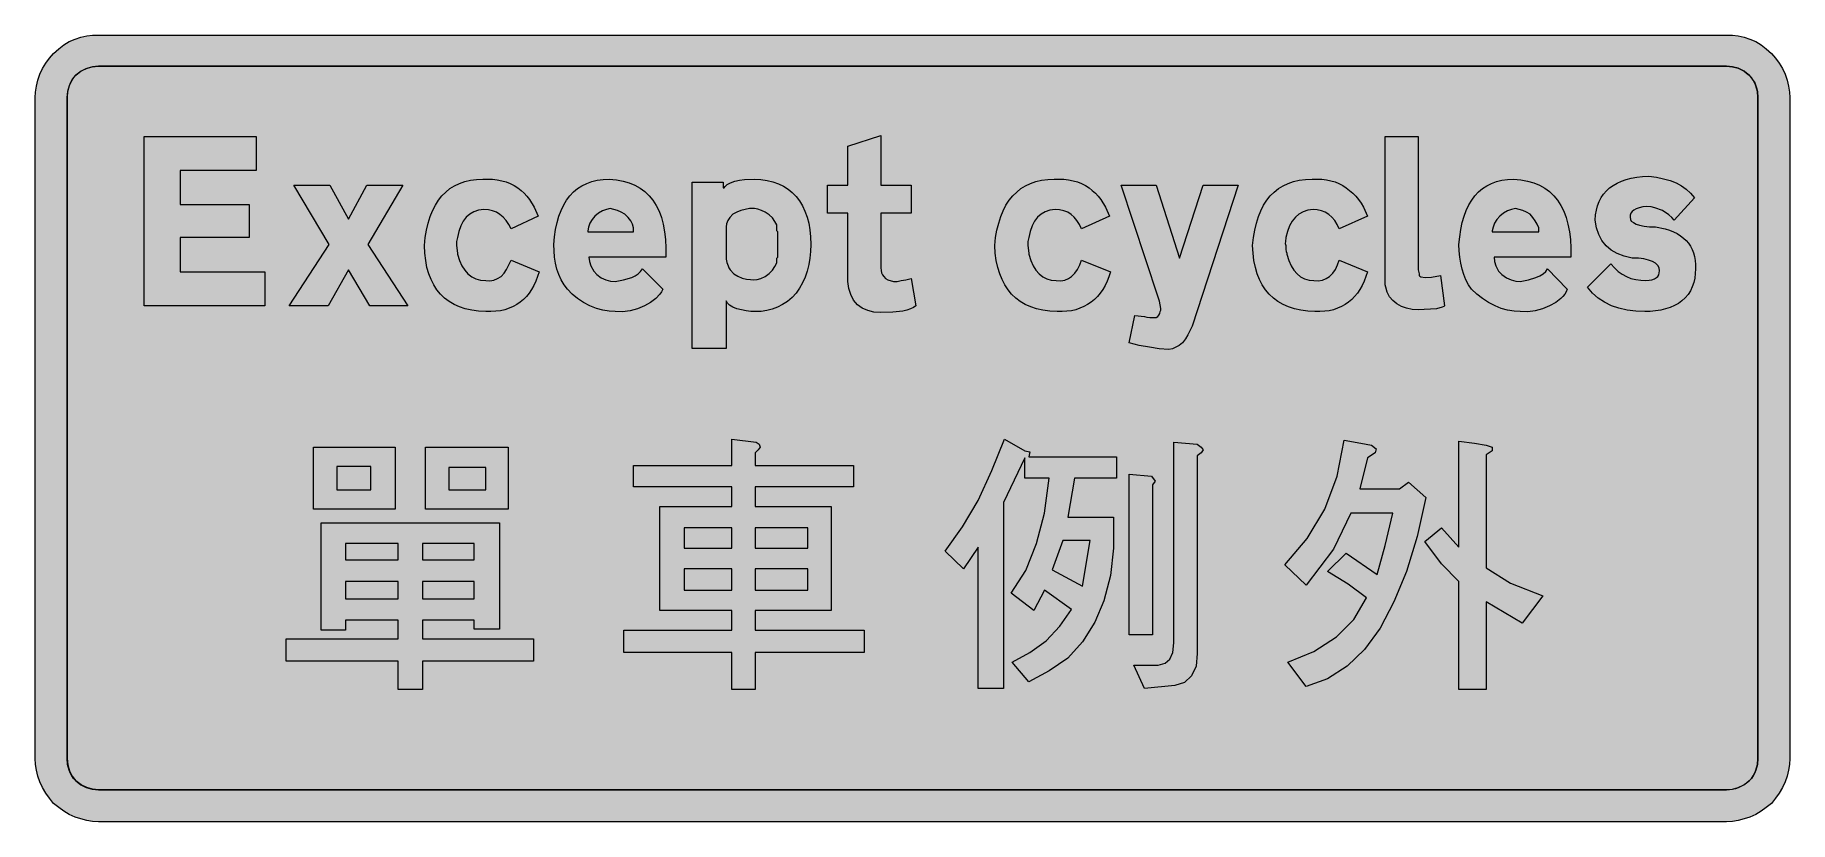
# Model space of a CAD drawing. Header units: metres. Extents: x 14 to 555, y 16 to 258.
import ezdxf

# ---------------------------------------------------------------- set-up
doc = ezdxf.new("R2010")
doc.units = ezdxf.units.M
doc.layers.add('FILL_BLACK_000000', color=7, linetype='Continuous', true_color=0x000000)
doc.layers.add('FILL_WHITE_FFFFFF', color=7, linetype='Continuous', true_color=0xffffff)

msp = doc.modelspace()

# ---------------------------------------------------------------- hatches: boundary and pattern name
at = {"layer": 'FILL_BLACK_000000', "true_color": 0x000000}
h = msp.add_hatch(color=7, dxfattribs=at)
h.dxf.hatch_style = 1
h.paths.add_polyline_path([(29.85, 16.25), (28.05, 16.73), (26.25, 17.34), (24.5, 18.12), (22.84, 19.1), (21.23, 20.25), (19.65, 21.54), (18.36, 23.12), (17.21, 24.73), (16.23, 26.39), (15.45, 28.14), (14.84, 29.94), (14.36, 31.74), (14.06, 33.54), (13.95, 35.34), (13.95, 239.04), (14.06, 240.71), (14.36, 242.53), (14.84, 244.4), (15.45, 246.24), (16.23, 247.98), (17.21, 249.61), (18.36, 251.13), (19.65, 252.54), (21.23, 254), (22.84, 255.24), (24.5, 256.25), (26.25, 257.04), (28.05, 257.61), (29.85, 257.98), (31.65, 258.18), (33.45, 258.24), (535.35, 258.24), (537.15, 258.18), (538.95, 257.98), (540.75, 257.61), (542.55, 257.04), (544.3, 256.25), (545.96, 255.24), (547.57, 254), (549.15, 252.54), (550.44, 251.13), (551.59, 249.61), (552.57, 247.98), (553.35, 246.24), (553.96, 244.4), (554.44, 242.53), (554.74, 240.71), (554.85, 239.04), (554.85, 35.34), (554.74, 33.54), (554.44, 31.74), (553.96, 29.94), (553.35, 28.14), (552.57, 26.39), (551.59, 24.73), (550.44, 23.12), (549.15, 21.54), (547.57, 20.25), (545.96, 19.1), (544.3, 18.12), (542.55, 17.34), (540.75, 16.73), (538.95, 16.25), (537.15, 15.95), (535.35, 15.84), (33.45, 15.84), (31.65, 15.95), (29.85, 16.25)])
h.paths.add_polyline_path([(537.15, 25.91), (538.91, 26.41), (540.62, 27.26), (542.25, 28.44), (542.97, 29.24), (543.56, 30.07), (544.03, 30.91), (544.39, 31.78), (544.82, 33.54), (544.95, 35.34), (544.95, 239.04), (544.82, 240.84), (544.39, 242.6), (544.03, 243.47), (543.56, 244.31), (542.97, 245.14), (542.25, 245.94), (541.52, 246.56), (540.71, 247.1), (538.95, 248.04), (537.15, 248.45), (535.35, 248.64), (33.45, 248.64), (31.65, 248.47), (29.89, 247.96), (28.18, 247.12), (26.55, 245.94), (25.83, 245.14), (25.24, 244.31), (24.77, 243.47), (24.41, 242.6), (23.98, 240.84), (23.85, 239.04), (23.85, 35.34), (24.02, 33.38), (24.52, 31.55), (25.37, 29.9), (26.55, 28.44), (28.01, 27.26), (29.66, 26.41), (31.49, 25.91), (33.45, 25.74), (535.35, 25.74), (537.15, 25.91)], flags=16)
h = msp.add_hatch(color=7, dxfattribs=at)
h.dxf.hatch_style = 1
h.paths.add_polyline_path([(283.95, 212.04), (283.95, 203.34), (274.65, 203.34), (274.65, 186.54), (274.71, 185.7), (274.88, 184.96), (275.16, 184.35), (275.55, 183.84), (276.1, 183.27), (276.82, 182.86), (278.55, 182.34), (279.64, 182.38), (280.95, 182.64), (282.34, 182.83), (283.95, 183.24), (285.45, 174.84), (284.69, 174.32), (283.76, 173.88), (282.67, 173.52), (281.4, 173.23), (278.36, 172.86), (274.65, 172.74), (272.51, 172.9), (270.6, 173.38), (268.91, 174.13), (267.45, 175.14), (266.26, 176.6), (265.39, 178.29), (264.79, 180.2), (264.45, 182.34), (264.45, 203.34), (258.15, 203.34), (258.15, 212.04), (264.45, 212.04), (264.45, 224.04), (274.65, 227.34), (274.65, 212.04), (283.95, 212.04)])
h = msp.add_hatch(color=7, dxfattribs=at)
h.dxf.hatch_style = 1
h.paths.add_polyline_path([(58.65, 185.34), (84.75, 185.34), (84.75, 174.84), (47.55, 174.84), (47.55, 227.04), (82.05, 227.04), (82.05, 216.54), (58.65, 216.54), (58.65, 206.04), (79.95, 206.04), (79.95, 195.84), (58.65, 195.84), (58.65, 185.34)])
h = msp.add_hatch(color=7, dxfattribs=at)
h.dxf.hatch_style = 1
h.paths.add_polyline_path([(440.25, 186.24), (440.25, 185.94), (440.55, 184.74), (440.55, 184.44), (440.55, 184.14), (440.75, 183.93), (441.12, 183.76), (442.39, 183.58), (444.39, 183.68), (447.15, 184.14), (448.35, 174.84), (448.19, 174.61), (447.71, 174.39), (445.95, 173.94), (440.25, 173.64), (438.46, 173.75), (436.72, 174.09), (435.1, 174.65), (433.65, 175.44), (432.42, 176.45), (431.44, 177.65), (430.74, 179.03), (430.35, 180.54), (430.09, 181.29), (430.05, 182.04), (430.05, 182.64), (430.05, 182.94), (430.05, 227.04), (440.25, 227.04), (440.25, 186.24)])
h = msp.add_hatch(color=7, dxfattribs=at)
h.dxf.hatch_style = 1
h.paths.add_polyline_path([(127.35, 212.04), (116.55, 193.74), (128.85, 174.84), (117.15, 174.84), (110.55, 185.94), (104.25, 174.84), (92.25, 174.84), (104.55, 193.74), (93.75, 212.04), (104.85, 212.04), (110.55, 201.54), (116.25, 212.04), (127.35, 212.04)])
h = msp.add_hatch(color=7, dxfattribs=at)
h.dxf.hatch_style = 1
h.paths.add_polyline_path([(153.5, 213.9), (154.99, 213.84), (156.42, 213.67), (157.8, 213.39), (159.12, 213), (160.39, 212.49), (161.6, 211.87), (162.75, 211.14), (163.73, 210.41), (164.66, 209.57), (165.53, 208.62), (166.35, 207.58), (167.81, 205.19), (169.05, 202.44), (160.65, 198.54), (159.93, 199.92), (159.13, 201.12), (158.23, 202.15), (157.24, 203), (156.15, 203.67), (154.95, 204.15), (153.66, 204.44), (152.25, 204.54), (150.65, 204.3), (149.21, 203.81), (147.95, 203.08), (146.85, 202.1), (145.92, 200.89), (145.16, 199.44), (144.57, 197.75), (144.15, 195.84), (143.89, 194.64), (143.85, 193.44), (144.15, 191.04), (144.15, 190.74), (144.77, 188.84), (145.51, 187.2), (146.38, 185.8), (147.37, 184.66), (148.52, 183.78), (149.8, 183.15), (151.25, 182.77), (152.85, 182.64), (154.15, 182.57), (155.36, 182.79), (156.52, 183.23), (157.65, 183.84), (158.5, 184.85), (159.26, 186.05), (160.65, 188.94), (169.35, 185.34), (168.31, 182.39), (167.68, 181.06), (166.98, 179.83), (166.21, 178.7), (165.37, 177.68), (164.45, 176.75), (163.46, 175.93), (162.4, 175.21), (161.26, 174.59), (160.05, 174.07), (158.76, 173.65), (157.4, 173.34), (155.96, 173.14), (154.44, 173.04), (152.85, 173.04), (150.61, 173.17), (148.52, 173.46), (146.56, 173.9), (144.75, 174.5), (143.08, 175.25), (141.54, 176.15), (140.15, 177.2), (138.9, 178.4), (137.79, 179.76), (136.82, 181.26), (135.99, 182.92), (135.3, 184.73), (134.75, 186.68), (134.34, 188.79), (134.08, 191.04), (133.95, 193.44), (134.23, 195.89), (134.62, 198.19), (135.13, 200.34), (135.75, 202.32), (136.48, 204.15), (137.32, 205.83), (138.28, 207.34), (139.35, 208.7), (140.53, 209.9), (141.82, 210.94), (143.23, 211.83), (144.75, 212.55), (146.38, 213.11), (148.12, 213.52), (149.98, 213.76), (151.95, 213.84), (153.5, 213.9)])
h = msp.add_hatch(color=7, dxfattribs=at)
h.dxf.hatch_style = 1
h.paths.add_polyline_path([(184.84, 188.49), (185.25, 187.14), (186.15, 185.56), (187.05, 184.44), (188.45, 183.48), (189.9, 182.83), (191.35, 182.46), (192.75, 182.34), (195.3, 182.83), (197.85, 183.54), (198.91, 184.05), (199.84, 184.66), (200.59, 185.4), (201.15, 186.24), (207.45, 179.94), (207.06, 179.17), (206.56, 178.43), (205.27, 177.05), (203.65, 175.85), (201.75, 174.84), (199.63, 173.88), (197.36, 173.26), (195.04, 172.98), (192.75, 173.04), (190.9, 173.15), (188.96, 173.49), (186.97, 174.05), (184.95, 174.84), (182.99, 175.85), (181.16, 177.05), (179.51, 178.43), (178.05, 179.94), (177.01, 181.35), (176.13, 182.86), (175.4, 184.46), (174.82, 186.16), (174.39, 187.95), (174.08, 189.81), (173.91, 191.74), (173.85, 193.74), (174.07, 196.14), (174.41, 198.39), (174.86, 200.5), (175.42, 202.45), (176.1, 204.25), (176.89, 205.9), (177.79, 207.4), (178.8, 208.74), (179.92, 209.93), (181.16, 210.96), (182.51, 211.84), (183.97, 212.56), (185.55, 213.12), (187.24, 213.52), (189.04, 213.76), (190.95, 213.84), (193.13, 213.64), (195.17, 213.26), (197.06, 212.71), (198.82, 211.99), (200.42, 211.09), (201.89, 210.02), (203.2, 208.77), (204.37, 207.35), (205.4, 205.76), (206.27, 204), (207, 202.07), (207.57, 199.96), (208, 197.68), (208.27, 195.24), (208.39, 192.62), (208.35, 189.84), (184.65, 189.84), (184.84, 188.49)])
h.paths.add_polyline_path([(198.45, 197.94), (198.45, 198.54), (198.45, 198.84), (198.11, 199.96), (197.55, 201.05), (196.76, 202.09), (195.75, 203.04), (194.62, 203.66), (193.5, 204.16), (192.37, 204.56), (191.25, 204.84), (190.08, 204.55), (188.85, 204.09), (187.62, 203.41), (186.45, 202.44), (185.62, 201.44), (184.95, 200.3), (184.51, 199.11), (184.35, 197.94), (184.35, 197.64), (198.45, 197.64), (198.45, 197.94)], flags=16)
h = msp.add_hatch(color=7, dxfattribs=at)
h.dxf.hatch_style = 1
h.paths.add_polyline_path([(252.77, 189.54), (252.42, 187.52), (251.92, 185.56), (251.29, 183.7), (250.52, 181.93), (249.6, 180.27), (248.55, 178.74), (247.26, 177.38), (245.86, 176.2), (244.38, 175.22), (242.81, 174.43), (241.18, 173.82), (239.48, 173.38), (237.73, 173.12), (235.95, 173.04), (234.55, 173.1), (233.1, 173.26), (231.65, 173.55), (230.25, 173.94), (229.02, 174.44), (228.04, 175.03), (227.34, 175.67), (226.95, 176.34), (226.95, 161.64), (216.45, 161.64), (216.45, 212.94), (226.05, 212.94), (226.05, 211.14), (226.35, 211.14), (226.7, 211.64), (227.32, 212.19), (228.29, 212.74), (229.65, 213.24), (231.09, 213.59), (232.65, 213.76), (235.65, 213.84), (237.67, 213.75), (239.58, 213.49), (241.38, 213.06), (243.05, 212.47), (244.6, 211.72), (246.03, 210.8), (247.34, 209.73), (248.51, 208.51), (249.56, 207.15), (250.47, 205.64), (251.25, 203.99), (251.89, 202.2), (252.4, 200.27), (252.76, 198.22), (252.98, 196.04), (253.05, 193.74), (252.98, 191.62), (252.77, 189.54)])
h.paths.add_polyline_path([(236.47, 182.94), (237.66, 183.28), (238.95, 183.84), (240.19, 184.79), (241.2, 185.83), (241.99, 186.92), (242.55, 188.04), (242.55, 188.34), (242.55, 189.54), (242.85, 189.84), (242.85, 197.64), (242.55, 197.94), (242.55, 199.44), (242.55, 199.74), (241.99, 200.86), (241.2, 201.91), (240.19, 202.86), (238.95, 203.64), (237.83, 204.21), (236.74, 204.58), (235.7, 204.78), (234.75, 204.84), (234.15, 204.84), (232.8, 204.56), (231.49, 204.16), (230.23, 203.66), (229.05, 203.04), (228.09, 202.09), (227.44, 201.09), (227.07, 200.09), (226.95, 199.14), (226.95, 189.24), (227.14, 188.19), (227.55, 187.14), (227.83, 186.51), (228.22, 185.94), (229.35, 184.74), (230.57, 183.95), (231.9, 183.39), (233.23, 183.05), (234.45, 182.94), (235.41, 182.83), (236.47, 182.94)], flags=16)
h = msp.add_hatch(color=7, dxfattribs=at)
h.dxf.hatch_style = 1
h.paths.add_polyline_path([(329.6, 213.9), (331.09, 213.84), (332.52, 213.67), (333.9, 213.39), (335.22, 213), (336.49, 212.49), (337.7, 211.87), (338.85, 211.14), (339.83, 210.41), (340.76, 209.57), (341.63, 208.62), (342.45, 207.58), (343.91, 205.19), (345.15, 202.44), (336.45, 198.54), (335.83, 199.92), (335.1, 201.12), (334.26, 202.15), (333.3, 203), (332.23, 203.67), (331.05, 204.15), (329.76, 204.44), (328.35, 204.54), (326.75, 204.3), (325.31, 203.81), (324.05, 203.08), (322.95, 202.1), (322.02, 200.89), (321.26, 199.44), (320.67, 197.75), (320.25, 195.84), (319.99, 194.64), (319.95, 193.44), (320.25, 191.04), (320.25, 190.74), (320.87, 188.84), (321.6, 187.2), (322.46, 185.8), (323.44, 184.66), (324.54, 183.78), (325.78, 183.15), (327.14, 182.77), (328.65, 182.64), (330.12, 182.57), (331.39, 182.79), (332.49, 183.23), (333.45, 183.84), (334.47, 184.85), (335.29, 186.05), (335.94, 187.43), (336.45, 188.94), (345.45, 185.34), (344.96, 183.81), (344.4, 182.39), (343.76, 181.06), (343.04, 179.83), (342.25, 178.7), (341.39, 177.68), (340.46, 176.75), (339.45, 175.93), (338.37, 175.21), (337.23, 174.59), (336.02, 174.07), (334.73, 173.65), (333.39, 173.34), (331.97, 173.14), (330.49, 173.04), (328.95, 173.04), (326.71, 173.17), (324.62, 173.46), (322.66, 173.9), (320.85, 174.5), (319.17, 175.25), (317.63, 176.15), (316.23, 177.2), (314.96, 178.4), (313.84, 179.76), (312.85, 181.26), (311.99, 182.92), (311.27, 184.73), (310.69, 186.68), (310.24, 188.79), (309.93, 191.04), (309.75, 193.44), (310.03, 195.89), (310.44, 198.19), (310.96, 200.34), (311.6, 202.32), (312.35, 204.15), (313.22, 205.83), (314.2, 207.34), (315.3, 208.7), (316.51, 209.9), (317.83, 210.94), (319.26, 211.83), (320.8, 212.55), (322.45, 213.11), (324.21, 213.52), (326.08, 213.76), (328.05, 213.84), (329.6, 213.9)])
h = msp.add_hatch(color=7, dxfattribs=at)
h.dxf.hatch_style = 1
h.paths.add_polyline_path([(370.65, 168.54), (369.26, 165.88), (368.5, 164.62), (367.65, 163.44), (366.57, 162.65), (365.55, 162.05), (364.53, 161.63), (363.45, 161.34), (360.47, 161.63), (357.41, 162.05), (354.3, 162.65), (351.15, 163.44), (352.95, 171.84), (355.95, 171.54), (356.68, 171.37), (357.53, 171.28), (359.55, 171.24), (359.99, 171.52), (360.37, 171.91), (360.65, 172.42), (360.75, 173.04), (360.92, 173.49), (360.98, 173.98), (360.75, 175.14), (360.56, 176.23), (360.15, 177.54), (348.75, 212.04), (359.55, 212.04), (366.75, 189.54), (373.95, 212.04), (384.75, 212.04), (370.65, 168.54)])
h = msp.add_hatch(color=7, dxfattribs=at)
h.dxf.hatch_style = 1
h.paths.add_polyline_path([(409.1, 213.9), (410.58, 213.84), (412.01, 213.67), (413.36, 213.39), (414.65, 213), (415.86, 212.49), (417, 211.87), (418.05, 211.14), (419.13, 210.41), (420.14, 209.57), (421.06, 208.62), (421.91, 207.58), (422.69, 206.43), (423.41, 205.19), (424.65, 202.44), (415.95, 198.54), (415.32, 199.92), (414.56, 201.12), (413.68, 202.15), (412.69, 203), (411.6, 203.67), (410.42, 204.15), (409.17, 204.44), (407.85, 204.54), (406.25, 204.3), (404.81, 203.81), (403.53, 203.08), (402.41, 202.1), (401.45, 200.89), (400.64, 199.44), (399.97, 197.75), (399.45, 195.84), (399.34, 194.64), (399.32, 194.07), (399.45, 193.44), (399.49, 192.24), (399.58, 191.58), (399.75, 191.04), (399.75, 190.74), (400.37, 188.84), (401.1, 187.2), (401.96, 185.8), (402.94, 184.66), (404.04, 183.78), (405.28, 183.15), (406.64, 182.77), (408.15, 182.64), (409.49, 182.57), (410.77, 182.79), (411.95, 183.23), (412.95, 183.84), (413.97, 184.85), (414.79, 186.05), (415.44, 187.43), (415.95, 188.94), (424.65, 185.34), (423.61, 182.39), (422.98, 181.06), (422.29, 179.83), (421.52, 178.7), (420.68, 177.68), (419.78, 176.75), (418.8, 175.93), (417.75, 175.21), (416.63, 174.59), (415.45, 174.07), (414.19, 173.65), (412.86, 173.34), (411.46, 173.14), (409.99, 173.04), (408.45, 173.04), (406.21, 173.17), (404.11, 173.46), (402.14, 173.9), (400.3, 174.5), (398.61, 175.25), (397.05, 176.15), (395.63, 177.2), (394.35, 178.4), (393.21, 179.76), (392.21, 181.26), (391.36, 182.92), (390.65, 184.73), (390.08, 186.68), (389.66, 188.79), (389.38, 191.04), (389.25, 193.44), (389.53, 195.89), (389.93, 198.19), (390.43, 200.34), (391.05, 202.32), (391.79, 204.15), (392.64, 205.83), (393.61, 207.34), (394.69, 208.7), (395.88, 209.9), (397.2, 210.94), (398.63, 211.83), (400.18, 212.55), (401.84, 213.11), (403.63, 213.52), (405.53, 213.76), (407.55, 213.84), (409.1, 213.9)])
h = msp.add_hatch(color=7, dxfattribs=at)
h.dxf.hatch_style = 1
h.paths.add_polyline_path([(463.84, 188.49), (464.25, 187.14), (464.57, 186.3), (465.04, 185.56), (466.05, 184.44), (467.45, 183.48), (468.9, 182.83), (470.35, 182.46), (471.75, 182.34), (474.26, 182.83), (476.55, 183.54), (477.79, 184.05), (478.8, 184.66), (479.59, 185.4), (480.15, 186.24), (486.15, 179.94), (485.86, 179.17), (485.43, 178.43), (484.89, 177.72), (484.24, 177.05), (482.65, 175.85), (480.75, 174.84), (478.63, 173.88), (476.36, 173.26), (474.04, 172.98), (471.75, 173.04), (469.86, 173.15), (467.85, 173.49), (465.84, 174.05), (463.95, 174.84), (461.98, 175.85), (460.12, 177.05), (458.38, 178.43), (456.75, 179.94), (455.81, 181.35), (455, 182.86), (454.33, 184.46), (453.79, 186.16), (453.37, 187.95), (453.08, 189.81), (452.91, 191.74), (452.85, 193.74), (453.07, 196.14), (453.41, 198.39), (453.86, 200.5), (454.42, 202.45), (455.09, 204.25), (455.87, 205.9), (456.76, 207.4), (457.76, 208.74), (458.87, 209.93), (460.09, 210.96), (461.42, 211.84), (462.85, 212.56), (464.39, 213.12), (466.04, 213.52), (467.79, 213.76), (469.65, 213.84), (471.88, 213.64), (473.95, 213.26), (475.88, 212.71), (477.65, 211.99), (479.27, 211.09), (480.73, 210.02), (482.05, 208.77), (483.22, 207.35), (484.25, 205.76), (485.12, 204), (485.86, 202.07), (486.44, 199.96), (486.88, 197.68), (487.18, 195.24), (487.34, 192.62), (487.35, 189.84), (463.65, 189.84), (463.84, 188.49)])
h.paths.add_polyline_path([(477.45, 197.94), (477.45, 198.54), (477.45, 198.84), (476.94, 199.96), (476.32, 201.05), (475.59, 202.09), (474.75, 203.04), (473.62, 203.66), (472.5, 204.16), (471.37, 204.56), (470.25, 204.84), (469.08, 204.55), (467.85, 204.09), (466.62, 203.41), (465.45, 202.44), (464.48, 201.44), (463.8, 200.3), (463.34, 199.11), (463.05, 197.94), (463.05, 197.64), (477.45, 197.64), (477.45, 197.94)], flags=16)
h = msp.add_hatch(color=7, dxfattribs=at)
h.dxf.hatch_style = 1
h.paths.add_polyline_path([(525.69, 184.79), (525.52, 183.39), (525.21, 182.03), (524.77, 180.73), (524.2, 179.5), (523.47, 178.35), (522.59, 177.29), (521.55, 176.34), (520.47, 175.6), (519.26, 174.94), (517.94, 174.37), (516.52, 173.9), (515.02, 173.53), (513.45, 173.26), (511.82, 173.1), (510.15, 173.04), (507.31, 173.15), (504.64, 173.49), (502.15, 174.07), (499.84, 174.88), (497.71, 175.93), (495.76, 177.22), (494.01, 178.75), (492.45, 180.54), (499.65, 187.74), (500.78, 186.5), (501.94, 185.45), (503.15, 184.58), (504.45, 183.84), (505.85, 183.27), (507.34, 182.9), (508.88, 182.7), (510.45, 182.64), (511.47, 182.7), (512.32, 182.86), (513.07, 183.15), (513.75, 183.54), (514.14, 183.87), (514.42, 184.36), (514.59, 184.97), (514.65, 185.64), (514.51, 186.5), (514.1, 187.26), (513.42, 187.93), (512.47, 188.49), (511.28, 188.94), (509.84, 189.27), (508.16, 189.47), (506.25, 189.54), (503.8, 190.12), (501.64, 190.95), (499.77, 192.03), (498.19, 193.36), (496.9, 194.95), (495.91, 196.8), (495.23, 198.89), (494.85, 201.24), (494.97, 202.82), (495.21, 204.31), (495.58, 205.69), (496.08, 206.98), (496.69, 208.17), (497.43, 209.26), (498.29, 210.25), (499.27, 211.14), (500.38, 211.93), (501.59, 212.63), (502.93, 213.23), (504.38, 213.73), (505.95, 214.13), (507.64, 214.43), (509.44, 214.63), (511.35, 214.74), (513.73, 214.44), (515.92, 214), (517.92, 213.42), (519.75, 212.68), (521.41, 211.78), (522.91, 210.73), (524.25, 209.52), (525.45, 208.14), (519.15, 201.24), (518.42, 202.09), (517.57, 202.85), (515.55, 204.24), (513.26, 205.06), (512.05, 205.34), (510.75, 205.44), (509.48, 205.29), (508.39, 205.05), (507.48, 204.74), (506.74, 204.35), (506.18, 203.9), (505.81, 203.37), (505.64, 202.79), (505.65, 202.14), (505.69, 201.43), (505.95, 200.94), (506.59, 200.49), (507.45, 200.04), (508.51, 199.65), (509.89, 199.36), (511.54, 199.2), (513.45, 199.14), (516.4, 198.54), (517.73, 198.12), (518.96, 197.63), (520.09, 197.07), (521.11, 196.43), (522.04, 195.72), (522.86, 194.94), (523.58, 194.09), (524.2, 193.17), (524.72, 192.18), (525.14, 191.12), (525.45, 190), (525.65, 188.81), (525.75, 187.56), (525.75, 186.24), (525.69, 184.79)])
h = msp.add_hatch(color=7, dxfattribs=at)
h.dxf.hatch_style = 1
h.paths.add_polyline_path([(124.95, 112.14), (99.75, 112.14), (99.75, 131.34), (124.95, 131.34), (124.95, 112.14)])
h.paths.add_polyline_path([(117.45, 125.34), (106.95, 125.34), (106.95, 118.14), (117.45, 118.14), (117.45, 125.34)], flags=16)
h = msp.add_hatch(color=7, dxfattribs=at)
h.dxf.hatch_style = 1
h.paths.add_polyline_path([(159.75, 112.14), (134.25, 112.14), (134.25, 131.34), (159.75, 131.34), (159.75, 112.14)])
h.paths.add_polyline_path([(152.85, 125.04), (141.45, 125.04), (141.45, 118.14), (152.85, 118.14), (152.85, 125.04)], flags=16)
h = msp.add_hatch(color=7, dxfattribs=at)
h.dxf.hatch_style = 1
h.paths.add_polyline_path([(237.45, 131.34), (236.85, 130.44), (235.95, 129.54), (235.95, 125.64), (266.25, 125.64), (266.25, 119.04), (235.95, 119.04), (235.95, 113.04), (259.35, 113.04), (259.35, 80.94), (235.95, 80.94), (235.95, 74.94), (269.55, 74.94), (269.55, 68.04), (235.95, 68.04), (235.95, 56.64), (228.75, 56.64), (228.75, 68.04), (195.45, 68.04), (195.45, 74.94), (228.75, 74.94), (228.75, 80.94), (206.55, 80.94), (206.55, 113.04), (228.75, 113.04), (228.75, 119.04), (198.45, 119.04), (198.45, 125.64), (228.75, 125.64), (228.75, 133.74), (236.25, 132.84), (237.15, 132.24), (237.45, 131.34)])
h.paths.add_polyline_path([(228.75, 100.14), (228.75, 106.44), (214.05, 106.44), (214.05, 100.14), (228.75, 100.14)], flags=16)
h.paths.add_polyline_path([(214.05, 87.24), (228.75, 87.24), (228.75, 93.84), (214.05, 93.84), (214.05, 87.24)], flags=16)
h.paths.add_polyline_path([(235.95, 106.44), (235.95, 100.14), (252.15, 100.14), (252.15, 106.44), (235.95, 106.44)], flags=16)
h.paths.add_polyline_path([(252.15, 93.84), (235.95, 93.84), (235.95, 87.24), (252.15, 87.24), (252.15, 93.84)], flags=16)
h = msp.add_hatch(color=7, dxfattribs=at)
h.dxf.hatch_style = 1
h.paths.add_polyline_path([(304.65, 114.84), (308.85, 124.14), (312.75, 133.74), (319.05, 130.14), (320.55, 129.84), (320.25, 128.34), (347.25, 128.34), (347.25, 121.74), (334.35, 121.74), (332.25, 109.74), (346.35, 109.74), (346.35, 100.14), (345.45, 91.74), (343.35, 83.94), (340.65, 77.34), (336.75, 71.34), (332.25, 66.24), (326.55, 62.34), (320.25, 59.04), (315.15, 65.04), (320.55, 68.04), (325.65, 71.64), (329.85, 76.14), (333.45, 81.24), (325.05, 87.24), (321.75, 80.94), (314.85, 86.34), (319.35, 93.24), (322.65, 101.64), (325.05, 110.94), (326.55, 121.74), (319.05, 121.74), (319.05, 128.04), (312.45, 114.24), (312.45, 56.94), (304.65, 56.94), (304.65, 100.44), (300.15, 93.84), (294.45, 99.24), (299.85, 106.74), (304.65, 114.84)])
h.paths.add_polyline_path([(336.75, 88.44), (339.15, 102.54), (330.75, 102.54), (327.45, 93.54), (336.75, 88.44)], flags=16)
h = msp.add_hatch(color=7, dxfattribs=at)
h.dxf.hatch_style = 1
h.paths.add_polyline_path([(372.15, 132.24), (373.35, 131.34), (373.95, 130.44), (373.35, 129.54), (372.15, 128.64), (372.15, 67.74), (371.85, 63.84), (370.35, 60.84), (368.25, 58.74), (365.25, 57.84), (355.95, 56.94), (352.65, 64.14), (360.15, 64.14), (362.25, 64.74), (363.75, 65.94), (364.65, 68.04), (364.95, 71.04), (364.95, 132.84), (372.15, 132.24)])
h = msp.add_hatch(color=7, dxfattribs=at)
h.dxf.hatch_style = 1
h.paths.add_polyline_path([(425.85, 131.94), (427.35, 130.74), (427.05, 129.54), (424.65, 128.04), (422.25, 118.44), (434.55, 118.44), (437.25, 120.54), (442.65, 115.74), (439.95, 103.74), (436.65, 92.94), (432.75, 83.64), (428.55, 75.54), (423.75, 68.94), (418.35, 63.84), (412.35, 59.94), (405.75, 57.54), (400.05, 65.04), (408.15, 68.34), (415.05, 72.84), (420.45, 78.24), (424.35, 84.84), (418.65, 89.04), (412.35, 92.94), (418.05, 98.64), (427.65, 92.04), (430.05, 101.04), (432.45, 110.94), (419.55, 110.94), (414.15, 99.84), (405.75, 88.74), (399.15, 95.04), (406.05, 103.14), (411.45, 112.14), (415.35, 122.34), (417.45, 133.44), (422.55, 132.54), (425.85, 131.94)])
h = msp.add_hatch(color=7, dxfattribs=at)
h.dxf.hatch_style = 1
h.paths.add_polyline_path([(461.25, 131.94), (463.05, 131.34), (463.05, 130.14), (461.25, 128.94), (461.25, 94.14), (468.75, 89.34), (478.65, 85.44), (472.35, 77.04), (461.25, 83.64), (461.25, 56.64), (452.85, 56.64), (452.85, 89.94), (447.45, 95.34), (442.35, 102.24), (447.45, 106.44), (452.85, 100.44), (452.85, 133.14), (457.65, 132.54), (461.25, 131.94)])
h = msp.add_hatch(color=7, dxfattribs=at)
h.dxf.hatch_style = 1
h.paths.add_polyline_path([(358.05, 122.34), (359.25, 120.84), (358.35, 119.64), (358.35, 73.44), (351.15, 73.44), (351.15, 122.94), (358.05, 122.34)])
h = msp.add_hatch(color=7, dxfattribs=at)
h.dxf.hatch_style = 1
h.paths.add_polyline_path([(149.25, 77.94), (133.35, 77.94), (133.35, 72.24), (167.55, 72.24), (167.55, 65.34), (133.35, 65.34), (133.35, 56.64), (125.85, 56.64), (125.85, 65.34), (91.35, 65.34), (91.35, 72.24), (125.85, 72.24), (125.85, 77.94), (109.65, 77.94), (109.65, 74.94), (102.15, 74.94), (102.15, 107.94), (157.05, 107.94), (157.05, 75.24), (149.25, 75.24), (149.25, 77.94)])
h.paths.add_polyline_path([(149.25, 96.54), (149.25, 101.64), (133.35, 101.64), (133.35, 96.54), (149.25, 96.54)], flags=16)
h.paths.add_polyline_path([(133.35, 84.54), (149.25, 84.54), (149.25, 89.94), (133.35, 89.94), (133.35, 84.54)], flags=16)
h.paths.add_polyline_path([(109.65, 101.64), (109.65, 96.54), (125.85, 96.54), (125.85, 101.64), (109.65, 101.64)], flags=16)
h.paths.add_polyline_path([(125.85, 89.94), (109.65, 89.94), (109.65, 84.54), (125.85, 84.54), (125.85, 89.94)], flags=16)
at = {"layer": 'FILL_WHITE_FFFFFF', "true_color": 0xffffff}
h = msp.add_hatch(color=7, dxfattribs=at)
h.dxf.hatch_style = 1
h.paths.add_polyline_path([(535.35, 248.64), (537.15, 248.45), (538.95, 248.04), (540.71, 247.1), (541.52, 246.56), (542.25, 245.94), (543.52, 244.29), (544.02, 243.49), (544.35, 242.64), (544.7, 241.74), (544.87, 240.84), (544.95, 239.04), (544.95, 35.34), (544.82, 33.54), (544.39, 31.78), (544.03, 30.91), (543.56, 30.07), (542.97, 29.24), (542.25, 28.44), (541.52, 27.82), (540.71, 27.28), (538.95, 26.34), (538.05, 25.99), (537.15, 25.81), (535.35, 25.74), (33.45, 25.74), (31.65, 25.91), (29.89, 26.41), (28.18, 27.26), (26.55, 28.44), (25.83, 29.24), (25.24, 30.07), (24.77, 30.91), (24.41, 31.78), (23.98, 33.54), (23.85, 35.34), (23.85, 239.04), (24.02, 240.88), (24.52, 242.71), (25.37, 244.44), (25.92, 245.23), (26.55, 245.94), (28.01, 247.12), (29.66, 247.96), (31.49, 248.47), (33.45, 248.64), (535.35, 248.64)])

# ---------------------------------------------------------------- linework, layer by layer
at = {"layer": 'FILL_BLACK_000000', "lineweight": 0, "true_color": 0x000000}
for points in [[(29.85, 16.25), (28.05, 16.73), (26.25, 17.34), (24.5, 18.12), (22.84, 19.1), (21.23, 20.25), (19.65, 21.54), (18.36, 23.12), (17.21, 24.73), (16.23, 26.39), (15.45, 28.14), (14.84, 29.94), (14.36, 31.74), (14.06, 33.54), (13.95, 35.34), (13.95, 239.04), (14.06, 240.71), (14.36, 242.53), (14.84, 244.4), (15.45, 246.24), (16.23, 247.98), (17.21, 249.61), (18.36, 251.13), (19.65, 252.54), (21.23, 254), (22.84, 255.24), (24.5, 256.25), (26.25, 257.04), (28.05, 257.61), (29.85, 257.98), (31.65, 258.18), (33.45, 258.24), (535.35, 258.24), (537.15, 258.18), (538.95, 257.98), (540.75, 257.61), (542.55, 257.04), (544.3, 256.25), (545.96, 255.24), (547.57, 254), (549.15, 252.54), (550.44, 251.13), (551.59, 249.61), (552.57, 247.98), (553.35, 246.24), (553.96, 244.4), (554.44, 242.53), (554.74, 240.71), (554.85, 239.04), (554.85, 35.34), (554.74, 33.54), (554.44, 31.74), (553.96, 29.94), (553.35, 28.14), (552.57, 26.39), (551.59, 24.73), (550.44, 23.12), (549.15, 21.54), (547.57, 20.25), (545.96, 19.1), (544.3, 18.12), (542.55, 17.34), (540.75, 16.73), (538.95, 16.25), (537.15, 15.95), (535.35, 15.84), (33.45, 15.84), (31.65, 15.95)], [(537.15, 25.91), (538.91, 26.41), (540.62, 27.26), (542.25, 28.44), (542.97, 29.24), (543.56, 30.07), (544.03, 30.91), (544.39, 31.78), (544.82, 33.54), (544.95, 35.34), (544.95, 239.04), (544.82, 240.84), (544.39, 242.6), (544.03, 243.47), (543.56, 244.31), (542.97, 245.14), (542.25, 245.94), (541.52, 246.56), (540.71, 247.1), (538.95, 248.04), (537.15, 248.45), (535.35, 248.64), (33.45, 248.64), (31.65, 248.47), (29.89, 247.96), (28.18, 247.12), (26.55, 245.94), (25.83, 245.14), (25.24, 244.31), (24.77, 243.47), (24.41, 242.6), (23.98, 240.84), (23.85, 239.04), (23.85, 35.34), (24.02, 33.38), (24.52, 31.55), (25.37, 29.9), (26.55, 28.44), (28.01, 27.26), (29.66, 26.41), (31.49, 25.91), (33.45, 25.74), (535.35, 25.74)], [(283.95, 212.04), (283.95, 203.34), (274.65, 203.34), (274.65, 186.54), (274.71, 185.7), (274.88, 184.96), (275.16, 184.35), (275.55, 183.84), (276.1, 183.27), (276.82, 182.86), (278.55, 182.34), (279.64, 182.38), (280.95, 182.64), (282.34, 182.83), (283.95, 183.24), (285.45, 174.84), (284.69, 174.32), (283.76, 173.88), (282.67, 173.52), (281.4, 173.23), (278.36, 172.86), (274.65, 172.74), (272.51, 172.9), (270.6, 173.38), (268.91, 174.13), (267.45, 175.14), (266.26, 176.6), (265.39, 178.29), (264.79, 180.2), (264.45, 182.34), (264.45, 203.34), (258.15, 203.34), (258.15, 212.04), (264.45, 212.04), (264.45, 224.04), (274.65, 227.34), (274.65, 212.04)], [(58.65, 185.34), (84.75, 185.34), (84.75, 174.84), (47.55, 174.84), (47.55, 227.04), (82.05, 227.04), (82.05, 216.54), (58.65, 216.54), (58.65, 206.04), (79.95, 206.04), (79.95, 195.84), (58.65, 195.84)], [(440.25, 186.24), (440.25, 185.94), (440.55, 184.74), (440.55, 184.44), (440.55, 184.14), (440.75, 183.93), (441.12, 183.76), (442.39, 183.58), (444.39, 183.68), (447.15, 184.14), (448.35, 174.84), (448.19, 174.61), (447.71, 174.39), (445.95, 173.94), (440.25, 173.64), (438.46, 173.75), (436.72, 174.09), (435.1, 174.65), (433.65, 175.44), (432.42, 176.45), (431.44, 177.65), (430.74, 179.03), (430.35, 180.54), (430.09, 181.29), (430.05, 182.04), (430.05, 182.64), (430.05, 182.94), (430.05, 227.04), (440.25, 227.04)], [(127.35, 212.04), (116.55, 193.74), (128.85, 174.84), (117.15, 174.84), (110.55, 185.94), (104.25, 174.84), (92.25, 174.84), (104.55, 193.74), (93.75, 212.04), (104.85, 212.04), (110.55, 201.54), (116.25, 212.04)], [(153.5, 213.9), (154.99, 213.84), (156.42, 213.67), (157.8, 213.39), (159.12, 213), (160.39, 212.49), (161.6, 211.87), (162.75, 211.14), (163.73, 210.41), (164.66, 209.57), (165.53, 208.62), (166.35, 207.58), (167.81, 205.19), (169.05, 202.44), (160.65, 198.54), (159.93, 199.92), (159.13, 201.12), (158.23, 202.15), (157.24, 203), (156.15, 203.67), (154.95, 204.15), (153.66, 204.44), (152.25, 204.54), (150.65, 204.3), (149.21, 203.81), (147.95, 203.08), (146.85, 202.1), (145.92, 200.89), (145.16, 199.44), (144.57, 197.75), (144.15, 195.84), (143.89, 194.64), (143.85, 193.44), (144.15, 191.04), (144.15, 190.74), (144.77, 188.84), (145.51, 187.2), (146.38, 185.8), (147.37, 184.66), (148.52, 183.78), (149.8, 183.15), (151.25, 182.77), (152.85, 182.64), (154.15, 182.57), (155.36, 182.79), (156.52, 183.23), (157.65, 183.84), (158.5, 184.85), (159.26, 186.05), (160.65, 188.94), (169.35, 185.34), (168.31, 182.39), (167.68, 181.06), (166.98, 179.83), (166.21, 178.7), (165.37, 177.68), (164.45, 176.75), (163.46, 175.93), (162.4, 175.21), (161.26, 174.59), (160.05, 174.07), (158.76, 173.65), (157.4, 173.34), (155.96, 173.14), (154.44, 173.04), (152.85, 173.04), (150.61, 173.17), (148.52, 173.46), (146.56, 173.9), (144.75, 174.5), (143.08, 175.25), (141.54, 176.15), (140.15, 177.2), (138.9, 178.4), (137.79, 179.76), (136.82, 181.26), (135.99, 182.92), (135.3, 184.73), (134.75, 186.68), (134.34, 188.79), (134.08, 191.04), (133.95, 193.44), (134.23, 195.89), (134.62, 198.19), (135.13, 200.34), (135.75, 202.32), (136.48, 204.15), (137.32, 205.83), (138.28, 207.34), (139.35, 208.7), (140.53, 209.9), (141.82, 210.94), (143.23, 211.83), (144.75, 212.55), (146.38, 213.11), (148.12, 213.52), (149.98, 213.76), (151.95, 213.84)], [(184.84, 188.49), (185.25, 187.14), (186.15, 185.56), (187.05, 184.44), (188.45, 183.48), (189.9, 182.83), (191.35, 182.46), (192.75, 182.34), (195.3, 182.83), (197.85, 183.54), (198.91, 184.05), (199.84, 184.66), (200.59, 185.4), (201.15, 186.24), (207.45, 179.94), (207.06, 179.17), (206.56, 178.43), (205.27, 177.05), (203.65, 175.85), (201.75, 174.84), (199.63, 173.88), (197.36, 173.26), (195.04, 172.98), (192.75, 173.04), (190.9, 173.15), (188.96, 173.49), (186.97, 174.05), (184.95, 174.84), (182.99, 175.85), (181.16, 177.05), (179.51, 178.43), (178.05, 179.94), (177.01, 181.35), (176.13, 182.86), (175.4, 184.46), (174.82, 186.16), (174.39, 187.95), (174.08, 189.81), (173.91, 191.74), (173.85, 193.74), (174.07, 196.14), (174.41, 198.39), (174.86, 200.5), (175.42, 202.45), (176.1, 204.25), (176.89, 205.9), (177.79, 207.4), (178.8, 208.74), (179.92, 209.93), (181.16, 210.96), (182.51, 211.84), (183.97, 212.56), (185.55, 213.12), (187.24, 213.52), (189.04, 213.76), (190.95, 213.84), (193.13, 213.64), (195.17, 213.26), (197.06, 212.71), (198.82, 211.99), (200.42, 211.09), (201.89, 210.02), (203.2, 208.77), (204.37, 207.35), (205.4, 205.76), (206.27, 204), (207, 202.07), (207.57, 199.96), (208, 197.68), (208.27, 195.24), (208.39, 192.62), (208.35, 189.84), (184.65, 189.84)], [(252.77, 189.54), (252.42, 187.52), (251.92, 185.56), (251.29, 183.7), (250.52, 181.93), (249.6, 180.27), (248.55, 178.74), (247.26, 177.38), (245.86, 176.2), (244.38, 175.22), (242.81, 174.43), (241.18, 173.82), (239.48, 173.38), (237.73, 173.12), (235.95, 173.04), (234.55, 173.1), (233.1, 173.26), (231.65, 173.55), (230.25, 173.94), (229.02, 174.44), (228.04, 175.03), (227.34, 175.67), (226.95, 176.34), (226.95, 161.64), (216.45, 161.64), (216.45, 212.94), (226.05, 212.94), (226.05, 211.14), (226.35, 211.14), (226.7, 211.64), (227.32, 212.19), (228.29, 212.74), (229.65, 213.24), (231.09, 213.59), (232.65, 213.76), (235.65, 213.84), (237.67, 213.75), (239.58, 213.49), (241.38, 213.06), (243.05, 212.47), (244.6, 211.72), (246.03, 210.8), (247.34, 209.73), (248.51, 208.51), (249.56, 207.15), (250.47, 205.64), (251.25, 203.99), (251.89, 202.2), (252.4, 200.27), (252.76, 198.22), (252.98, 196.04), (253.05, 193.74), (252.98, 191.62)], [(329.6, 213.9), (331.09, 213.84), (332.52, 213.67), (333.9, 213.39), (335.22, 213), (336.49, 212.49), (337.7, 211.87), (338.85, 211.14), (339.83, 210.41), (340.76, 209.57), (341.63, 208.62), (342.45, 207.58), (343.91, 205.19), (345.15, 202.44), (336.45, 198.54), (335.83, 199.92), (335.1, 201.12), (334.26, 202.15), (333.3, 203), (332.23, 203.67), (331.05, 204.15), (329.76, 204.44), (328.35, 204.54), (326.75, 204.3), (325.31, 203.81), (324.05, 203.08), (322.95, 202.1), (322.02, 200.89), (321.26, 199.44), (320.67, 197.75), (320.25, 195.84), (319.99, 194.64), (319.95, 193.44), (320.25, 191.04), (320.25, 190.74), (320.87, 188.84), (321.6, 187.2), (322.46, 185.8), (323.44, 184.66), (324.54, 183.78), (325.78, 183.15), (327.14, 182.77), (328.65, 182.64), (330.12, 182.57), (331.39, 182.79), (332.49, 183.23), (333.45, 183.84), (334.47, 184.85), (335.29, 186.05), (335.94, 187.43), (336.45, 188.94), (345.45, 185.34), (344.96, 183.81), (344.4, 182.39), (343.76, 181.06), (343.04, 179.83), (342.25, 178.7), (341.39, 177.68), (340.46, 176.75), (339.45, 175.93), (338.37, 175.21), (337.23, 174.59), (336.02, 174.07), (334.73, 173.65), (333.39, 173.34), (331.97, 173.14), (330.49, 173.04), (328.95, 173.04), (326.71, 173.17), (324.62, 173.46), (322.66, 173.9), (320.85, 174.5), (319.17, 175.25), (317.63, 176.15), (316.23, 177.2), (314.96, 178.4), (313.84, 179.76), (312.85, 181.26), (311.99, 182.92), (311.27, 184.73), (310.69, 186.68), (310.24, 188.79), (309.93, 191.04), (309.75, 193.44), (310.03, 195.89), (310.44, 198.19), (310.96, 200.34), (311.6, 202.32), (312.35, 204.15), (313.22, 205.83), (314.2, 207.34), (315.3, 208.7), (316.51, 209.9), (317.83, 210.94), (319.26, 211.83), (320.8, 212.55), (322.45, 213.11), (324.21, 213.52), (326.08, 213.76), (328.05, 213.84)], [(370.65, 168.54), (369.26, 165.88), (368.5, 164.62), (367.65, 163.44), (366.57, 162.65), (365.55, 162.05), (364.53, 161.63), (363.45, 161.34), (360.47, 161.63), (357.41, 162.05), (354.3, 162.65), (351.15, 163.44), (352.95, 171.84), (355.95, 171.54), (356.68, 171.37), (357.53, 171.28), (359.55, 171.24), (359.99, 171.52), (360.37, 171.91), (360.65, 172.42), (360.75, 173.04), (360.92, 173.49), (360.98, 173.98), (360.75, 175.14), (360.56, 176.23), (360.15, 177.54), (348.75, 212.04), (359.55, 212.04), (366.75, 189.54), (373.95, 212.04), (384.75, 212.04)], [(409.1, 213.9), (410.58, 213.84), (412.01, 213.67), (413.36, 213.39), (414.65, 213), (415.86, 212.49), (417, 211.87), (418.05, 211.14), (419.13, 210.41), (420.14, 209.57), (421.06, 208.62), (421.91, 207.58), (422.69, 206.43), (423.41, 205.19), (424.65, 202.44), (415.95, 198.54), (415.32, 199.92), (414.56, 201.12), (413.68, 202.15), (412.69, 203), (411.6, 203.67), (410.42, 204.15), (409.17, 204.44), (407.85, 204.54), (406.25, 204.3), (404.81, 203.81), (403.53, 203.08), (402.41, 202.1), (401.45, 200.89), (400.64, 199.44), (399.97, 197.75), (399.45, 195.84), (399.34, 194.64), (399.32, 194.07), (399.45, 193.44), (399.49, 192.24), (399.58, 191.58), (399.75, 191.04), (399.75, 190.74), (400.37, 188.84), (401.1, 187.2), (401.96, 185.8), (402.94, 184.66), (404.04, 183.78), (405.28, 183.15), (406.64, 182.77), (408.15, 182.64), (409.49, 182.57), (410.77, 182.79), (411.95, 183.23), (412.95, 183.84), (413.97, 184.85), (414.79, 186.05), (415.44, 187.43), (415.95, 188.94), (424.65, 185.34), (423.61, 182.39), (422.98, 181.06), (422.29, 179.83), (421.52, 178.7), (420.68, 177.68), (419.78, 176.75), (418.8, 175.93), (417.75, 175.21), (416.63, 174.59), (415.45, 174.07), (414.19, 173.65), (412.86, 173.34), (411.46, 173.14), (409.99, 173.04), (408.45, 173.04), (406.21, 173.17), (404.11, 173.46), (402.14, 173.9), (400.3, 174.5), (398.61, 175.25), (397.05, 176.15), (395.63, 177.2), (394.35, 178.4), (393.21, 179.76), (392.21, 181.26), (391.36, 182.92), (390.65, 184.73), (390.08, 186.68), (389.66, 188.79), (389.38, 191.04), (389.25, 193.44), (389.53, 195.89), (389.93, 198.19), (390.43, 200.34), (391.05, 202.32), (391.79, 204.15), (392.64, 205.83), (393.61, 207.34), (394.69, 208.7), (395.88, 209.9), (397.2, 210.94), (398.63, 211.83), (400.18, 212.55), (401.84, 213.11), (403.63, 213.52), (405.53, 213.76), (407.55, 213.84)], [(463.84, 188.49), (464.25, 187.14), (464.57, 186.3), (465.04, 185.56), (466.05, 184.44), (467.45, 183.48), (468.9, 182.83), (470.35, 182.46), (471.75, 182.34), (474.26, 182.83), (476.55, 183.54), (477.79, 184.05), (478.8, 184.66), (479.59, 185.4), (480.15, 186.24), (486.15, 179.94), (485.86, 179.17), (485.43, 178.43), (484.89, 177.72), (484.24, 177.05), (482.65, 175.85), (480.75, 174.84), (478.63, 173.88), (476.36, 173.26), (474.04, 172.98), (471.75, 173.04), (469.86, 173.15), (467.85, 173.49), (465.84, 174.05), (463.95, 174.84), (461.98, 175.85), (460.12, 177.05), (458.38, 178.43), (456.75, 179.94), (455.81, 181.35), (455, 182.86), (454.33, 184.46), (453.79, 186.16), (453.37, 187.95), (453.08, 189.81), (452.91, 191.74), (452.85, 193.74), (453.07, 196.14), (453.41, 198.39), (453.86, 200.5), (454.42, 202.45), (455.09, 204.25), (455.87, 205.9), (456.76, 207.4), (457.76, 208.74), (458.87, 209.93), (460.09, 210.96), (461.42, 211.84), (462.85, 212.56), (464.39, 213.12), (466.04, 213.52), (467.79, 213.76), (469.65, 213.84), (471.88, 213.64), (473.95, 213.26), (475.88, 212.71), (477.65, 211.99), (479.27, 211.09), (480.73, 210.02), (482.05, 208.77), (483.22, 207.35), (484.25, 205.76), (485.12, 204), (485.86, 202.07), (486.44, 199.96), (486.88, 197.68), (487.18, 195.24), (487.34, 192.62), (487.35, 189.84), (463.65, 189.84)], [(525.69, 184.79), (525.52, 183.39), (525.21, 182.03), (524.77, 180.73), (524.2, 179.5), (523.47, 178.35), (522.59, 177.29), (521.55, 176.34), (520.47, 175.6), (519.26, 174.94), (517.94, 174.37), (516.52, 173.9), (515.02, 173.53), (513.45, 173.26), (511.82, 173.1), (510.15, 173.04), (507.31, 173.15), (504.64, 173.49), (502.15, 174.07), (499.84, 174.88), (497.71, 175.93), (495.76, 177.22), (494.01, 178.75), (492.45, 180.54), (499.65, 187.74), (500.78, 186.5), (501.94, 185.45), (503.15, 184.58), (504.45, 183.84), (505.85, 183.27), (507.34, 182.9), (508.88, 182.7), (510.45, 182.64), (511.47, 182.7), (512.32, 182.86), (513.07, 183.15), (513.75, 183.54), (514.14, 183.87), (514.42, 184.36), (514.59, 184.97), (514.65, 185.64), (514.51, 186.5), (514.1, 187.26), (513.42, 187.93), (512.47, 188.49), (511.28, 188.94), (509.84, 189.27), (508.16, 189.47), (506.25, 189.54), (503.8, 190.12), (501.64, 190.95), (499.77, 192.03), (498.19, 193.36), (496.9, 194.95), (495.91, 196.8), (495.23, 198.89), (494.85, 201.24), (494.97, 202.82), (495.21, 204.31), (495.58, 205.69), (496.08, 206.98), (496.69, 208.17), (497.43, 209.26), (498.29, 210.25), (499.27, 211.14), (500.38, 211.93), (501.59, 212.63), (502.93, 213.23), (504.38, 213.73), (505.95, 214.13), (507.64, 214.43), (509.44, 214.63), (511.35, 214.74), (513.73, 214.44), (515.92, 214), (517.92, 213.42), (519.75, 212.68), (521.41, 211.78), (522.91, 210.73), (524.25, 209.52), (525.45, 208.14), (519.15, 201.24), (518.42, 202.09), (517.57, 202.85), (515.55, 204.24), (513.26, 205.06), (512.05, 205.34), (510.75, 205.44), (509.48, 205.29), (508.39, 205.05), (507.48, 204.74), (506.74, 204.35), (506.18, 203.9), (505.81, 203.37), (505.64, 202.79), (505.65, 202.14), (505.69, 201.43), (505.95, 200.94), (506.59, 200.49), (507.45, 200.04), (508.51, 199.65), (509.89, 199.36), (511.54, 199.2), (513.45, 199.14), (516.4, 198.54), (517.73, 198.12), (518.96, 197.63), (520.09, 197.07), (521.11, 196.43), (522.04, 195.72), (522.86, 194.94), (523.58, 194.09), (524.2, 193.17), (524.72, 192.18), (525.14, 191.12), (525.45, 190), (525.65, 188.81), (525.75, 187.56), (525.75, 186.24)], [(198.45, 197.94), (198.45, 198.54), (198.45, 198.84), (198.11, 199.96), (197.55, 201.05), (196.76, 202.09), (195.75, 203.04), (194.62, 203.66), (193.5, 204.16), (192.37, 204.56), (191.25, 204.84), (190.08, 204.55), (188.85, 204.09), (187.62, 203.41), (186.45, 202.44), (185.62, 201.44), (184.95, 200.3), (184.51, 199.11), (184.35, 197.94), (184.35, 197.64), (198.45, 197.64)], [(236.47, 182.94), (237.66, 183.28), (238.95, 183.84), (240.19, 184.79), (241.2, 185.83), (241.99, 186.92), (242.55, 188.04), (242.55, 188.34), (242.55, 189.54), (242.85, 189.84), (242.85, 197.64), (242.55, 197.94), (242.55, 199.44), (242.55, 199.74), (241.99, 200.86), (241.2, 201.91), (240.19, 202.86), (238.95, 203.64), (237.83, 204.21), (236.74, 204.58), (235.7, 204.78), (234.75, 204.84), (234.15, 204.84), (232.8, 204.56), (231.49, 204.16), (230.23, 203.66), (229.05, 203.04), (228.09, 202.09), (227.44, 201.09), (227.07, 200.09), (226.95, 199.14), (226.95, 189.24), (227.14, 188.19), (227.55, 187.14), (227.83, 186.51), (228.22, 185.94), (229.35, 184.74), (230.57, 183.95), (231.9, 183.39), (233.23, 183.05), (234.45, 182.94), (235.41, 182.83)], [(477.45, 197.94), (477.45, 198.54), (477.45, 198.84), (476.94, 199.96), (476.32, 201.05), (475.59, 202.09), (474.75, 203.04), (473.62, 203.66), (472.5, 204.16), (471.37, 204.56), (470.25, 204.84), (469.08, 204.55), (467.85, 204.09), (466.62, 203.41), (465.45, 202.44), (464.48, 201.44), (463.8, 200.3), (463.34, 199.11), (463.05, 197.94), (463.05, 197.64), (477.45, 197.64)], [(124.95, 112.14), (99.75, 112.14), (99.75, 131.34), (124.95, 131.34)], [(159.75, 112.14), (134.25, 112.14), (134.25, 131.34), (159.75, 131.34)], [(237.45, 131.34), (236.85, 130.44), (235.95, 129.54), (235.95, 125.64), (266.25, 125.64), (266.25, 119.04), (235.95, 119.04), (235.95, 113.04), (259.35, 113.04), (259.35, 80.94), (235.95, 80.94), (235.95, 74.94), (269.55, 74.94), (269.55, 68.04), (235.95, 68.04), (235.95, 56.64), (228.75, 56.64), (228.75, 68.04), (195.45, 68.04), (195.45, 74.94), (228.75, 74.94), (228.75, 80.94), (206.55, 80.94), (206.55, 113.04), (228.75, 113.04), (228.75, 119.04), (198.45, 119.04), (198.45, 125.64), (228.75, 125.64), (228.75, 133.74), (236.25, 132.84), (237.15, 132.24)], [(304.65, 114.84), (308.85, 124.14), (312.75, 133.74), (319.05, 130.14), (320.55, 129.84), (320.25, 128.34), (347.25, 128.34), (347.25, 121.74), (334.35, 121.74), (332.25, 109.74), (346.35, 109.74), (346.35, 100.14), (345.45, 91.74), (343.35, 83.94), (340.65, 77.34), (336.75, 71.34), (332.25, 66.24), (326.55, 62.34), (320.25, 59.04), (315.15, 65.04), (320.55, 68.04), (325.65, 71.64), (329.85, 76.14), (333.45, 81.24), (325.05, 87.24), (321.75, 80.94), (314.85, 86.34), (319.35, 93.24), (322.65, 101.64), (325.05, 110.94), (326.55, 121.74), (319.05, 121.74), (319.05, 128.04), (312.45, 114.24), (312.45, 56.94), (304.65, 56.94), (304.65, 100.44), (300.15, 93.84), (294.45, 99.24), (299.85, 106.74)], [(372.15, 132.24), (373.35, 131.34), (373.95, 130.44), (373.35, 129.54), (372.15, 128.64), (372.15, 67.74), (371.85, 63.84), (370.35, 60.84), (368.25, 58.74), (365.25, 57.84), (355.95, 56.94), (352.65, 64.14), (360.15, 64.14), (362.25, 64.74), (363.75, 65.94), (364.65, 68.04), (364.95, 71.04), (364.95, 132.84)], [(425.85, 131.94), (427.35, 130.74), (427.05, 129.54), (424.65, 128.04), (422.25, 118.44), (434.55, 118.44), (437.25, 120.54), (442.65, 115.74), (439.95, 103.74), (436.65, 92.94), (432.75, 83.64), (428.55, 75.54), (423.75, 68.94), (418.35, 63.84), (412.35, 59.94), (405.75, 57.54), (400.05, 65.04), (408.15, 68.34), (415.05, 72.84), (420.45, 78.24), (424.35, 84.84), (418.65, 89.04), (412.35, 92.94), (418.05, 98.64), (427.65, 92.04), (430.05, 101.04), (432.45, 110.94), (419.55, 110.94), (414.15, 99.84), (405.75, 88.74), (399.15, 95.04), (406.05, 103.14), (411.45, 112.14), (415.35, 122.34), (417.45, 133.44), (422.55, 132.54)], [(461.25, 131.94), (463.05, 131.34), (463.05, 130.14), (461.25, 128.94), (461.25, 94.14), (468.75, 89.34), (478.65, 85.44), (472.35, 77.04), (461.25, 83.64), (461.25, 56.64), (452.85, 56.64), (452.85, 89.94), (447.45, 95.34), (442.35, 102.24), (447.45, 106.44), (452.85, 100.44), (452.85, 133.14), (457.65, 132.54)], [(117.45, 125.34), (106.95, 125.34), (106.95, 118.14), (117.45, 118.14)], [(152.85, 125.04), (141.45, 125.04), (141.45, 118.14), (152.85, 118.14)], [(358.05, 122.34), (359.25, 120.84), (358.35, 119.64), (358.35, 73.44), (351.15, 73.44), (351.15, 122.94)], [(149.25, 77.94), (133.35, 77.94), (133.35, 72.24), (167.55, 72.24), (167.55, 65.34), (133.35, 65.34), (133.35, 56.64), (125.85, 56.64), (125.85, 65.34), (91.35, 65.34), (91.35, 72.24), (125.85, 72.24), (125.85, 77.94), (109.65, 77.94), (109.65, 74.94), (102.15, 74.94), (102.15, 107.94), (157.05, 107.94), (157.05, 75.24), (149.25, 75.24)], [(228.75, 100.14), (228.75, 106.44), (214.05, 106.44), (214.05, 100.14)], [(235.95, 106.44), (235.95, 100.14), (252.15, 100.14), (252.15, 106.44)], [(109.65, 101.64), (109.65, 96.54), (125.85, 96.54), (125.85, 101.64)], [(149.25, 96.54), (149.25, 101.64), (133.35, 101.64), (133.35, 96.54)], [(336.75, 88.44), (339.15, 102.54), (330.75, 102.54), (327.45, 93.54)], [(214.05, 87.24), (228.75, 87.24), (228.75, 93.84), (214.05, 93.84)], [(252.15, 93.84), (235.95, 93.84), (235.95, 87.24), (252.15, 87.24)], [(125.85, 89.94), (109.65, 89.94), (109.65, 84.54), (125.85, 84.54)], [(133.35, 84.54), (149.25, 84.54), (149.25, 89.94), (133.35, 89.94)]]:
    msp.add_lwpolyline(points, close=True, dxfattribs=at)
at = {"layer": 'FILL_WHITE_FFFFFF', "lineweight": 0, "true_color": 0xffffff}
msp.add_lwpolyline([(535.35, 248.64), (537.15, 248.45), (538.95, 248.04), (540.71, 247.1), (541.52, 246.56), (542.25, 245.94), (543.52, 244.29), (544.02, 243.49), (544.35, 242.64), (544.7, 241.74), (544.87, 240.84), (544.95, 239.04), (544.95, 35.34), (544.82, 33.54), (544.39, 31.78), (544.03, 30.91), (543.56, 30.07), (542.97, 29.24), (542.25, 28.44), (541.52, 27.82), (540.71, 27.28), (538.95, 26.34), (538.05, 25.99), (537.15, 25.81), (535.35, 25.74), (33.45, 25.74), (31.65, 25.91), (29.89, 26.41), (28.18, 27.26), (26.55, 28.44), (25.83, 29.24), (25.24, 30.07), (24.77, 30.91), (24.41, 31.78), (23.98, 33.54), (23.85, 35.34), (23.85, 239.04), (24.02, 240.88), (24.52, 242.71), (25.37, 244.44), (25.92, 245.23), (26.55, 245.94), (28.01, 247.12), (29.66, 247.96), (31.49, 248.47), (33.45, 248.64)], close=True, dxfattribs=at)

doc.saveas('drawing.dxf')
